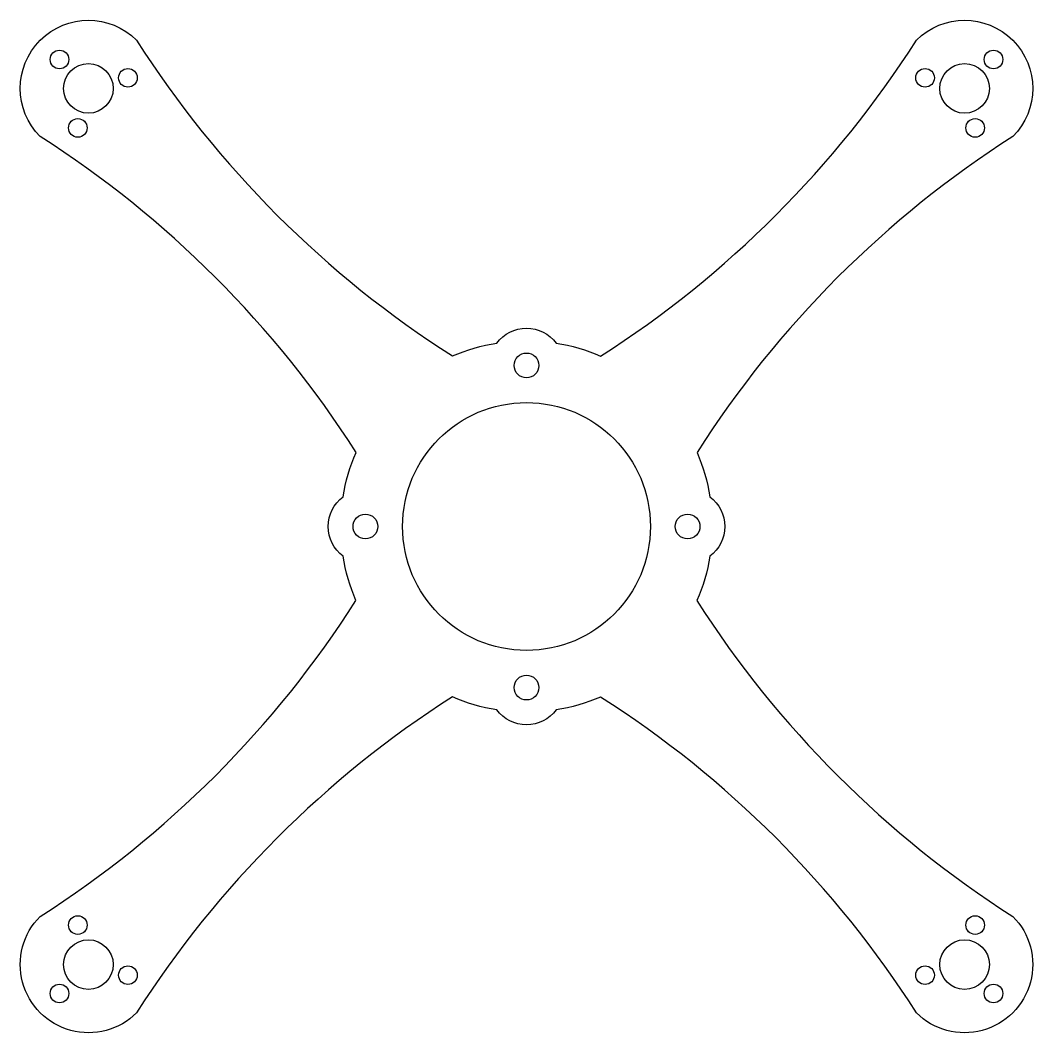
# Model space of a CAD drawing. Header units: millimetres. Extents: x -40.9 to 40.9, y -40.9 to 40.9.
import ezdxf

# ---------------------------------------------------------------- set-up
doc = ezdxf.new("R2010")
doc.units = ezdxf.units.MM
doc.layers.get('0').update_dxf_attribs({"linetype": 'CONTINUOUS'})

msp = doc.modelspace()

# ---------------------------------------------------------------- linework, layer by layer
msp.add_lwpolyline([(-14.808, -2.394, -0.497996), (-14.808, 2.394, -0.062617), (-13.754, 5.985, 0.108839), (-39.244, 31.466, -1), (-31.467, 39.245, 0.109181), (-5.972, 13.76, -0.062383), (-2.394, 14.808, -0.497996), (2.394, 14.808, -0.062617), (5.985, 13.754, 0.108839), (31.466, 39.244, -1), (39.245, 31.467, 0.109181), (13.76, 5.972, -0.062383), (14.808, 2.394, -0.497996), (14.808, -2.394, -0.062617), (13.754, -5.985, 0.108839), (39.244, -31.466, -1), (31.467, -39.245, 0.109181), (5.972, -13.76, -0.062383), (2.394, -14.808, -0.497996), (-2.394, -14.808, -0.062617), (-5.985, -13.754, 0.108839), (-31.466, -39.244, -1), (-39.245, -31.467, 0.109181), (-13.76, -5.972, -0.062383)], format="xyb", close=True)
for centre, radius in [((-37.689, 37.689), 0.75), ((37.689, 37.689), 0.75), ((-35.355, 35.355), 2), ((-32.168, 36.209), 0.75), ((32.168, 36.209), 0.75), ((35.355, 35.355), 2), ((-36.209, 32.168), 0.75), ((36.209, 32.168), 0.75), ((0, 13), 1), ((0, 0), 10), ((-13, 0), 1), ((13, 0), 1), ((0, -13), 1), ((-36.209, -32.168), 0.75), ((36.209, -32.168), 0.75), ((-35.355, -35.355), 2), ((35.355, -35.355), 2), ((-32.168, -36.209), 0.75), ((32.168, -36.209), 0.75), ((-37.689, -37.689), 0.75), ((37.689, -37.689), 0.75)]:
    msp.add_circle(centre, radius)

doc.saveas('drawing.dxf')
